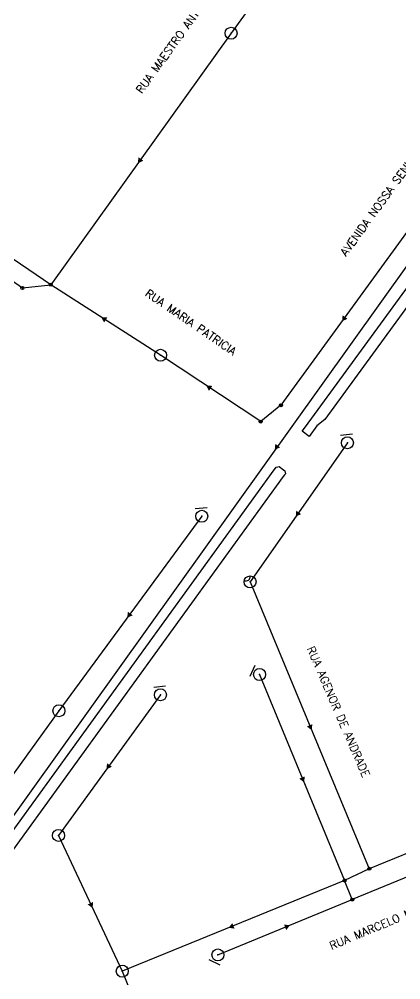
# Model space of a CAD drawing. Extents: x -289 to 361868, y -200 to 7352041.
# Drawn here: x 360982 to 361077.4, y 7351462.3 to 7351702.4 of the extents above; entities that cross this region are included whole.
import ezdxf
from ezdxf.enums import TextEntityAlignment as Align

# ---------------------------------------------------------------- set-up
doc = ezdxf.new("R2010")
doc.units = 0
for name, color, linetype in [('ALINHA-DEF', 7, 'Continuous'), ('ESGOTO', 7, 'Continuous'), ('TXT-LOGRAD', 3, 'Continuous')]:
    doc.layers.add(name, color=color, linetype=linetype)
doc.styles.add('SABESP', font='ROMANS.shx', dxfattribs={"height": 2})

# ---------------------------------------------------------------- blocks, each defined once
blk = doc.blocks.new('DGE001A')
at = {"color": 0}
blk.add_lwpolyline([(0, 0, 1.5, 0, 0), (1.3, 0, 0, 0, 0)], format="xyseb", dxfattribs=at)
blk = doc.blocks.new('DRE010A')
at = {"color": 0}
blk.add_line((-2.49, -0.2), (-0.5, -2.45), dxfattribs=at)
blk.add_point((0, 0), dxfattribs=at)
blk = doc.blocks.new('DRE010B')
at = {"color": 0}
blk.add_arc((0.44, 1.45), 0.934, 182.2339, 323.8184, dxfattribs=at)
blk.add_point((0, 0), dxfattribs=at)
blk = doc.blocks.new('DGE012A')
at = {"color": 0}
blk.add_circle((0, 0), 1.5, dxfattribs=at)
blk.add_point((0, 0), dxfattribs=at)

msp = doc.modelspace()

# ---------------------------------------------------------------- linework, layer by layer
at = {"layer": 'ALINHA-DEF'}
msp.add_lwpolyline([(361052.73, 7351599.42), (361053.56, 7351600.56), (361117.67, 7351688.35), (361123.08, 7351696.31), (361127.77, 7351703.62), (361131.84, 7351711.36), (361133.99, 7351716.21), (361135.7, 7351720.02), (361136.28, 7351721.3), (361137.55, 7351720.73), (361138.83, 7351720.15), (361138.26, 7351718.88), (361136.55, 7351715.07), (361134.36, 7351710.14), (361130.19, 7351702.2), (361125.42, 7351694.77), (361119.95, 7351686.73), (361058.37, 7351602.39), (361056.38, 7351600.76), (361054.48, 7351598.15), (361052.73, 7351599.42)], close=True, dxfattribs=at)
msp.add_lwpolyline([(360967.77, 7351482.14), (361045.73, 7351589.76), (361046.02, 7351590.17), (361046.24, 7351590.48), (361046.61, 7351590.53), (361046.98, 7351590.59), (361047.29, 7351590.36), (361047.68, 7351590.06), (361048.07, 7351589.78), (361048.4, 7351589.57), (361048.45, 7351589.19), (361048.51, 7351588.82), (361048.28, 7351588.51), (361047.98, 7351588.11), (360970.02, 7351480.49)], dxfattribs=at)
at = {"layer": 'ESGOTO', "color": 3}
for points in [[(361077.34, 7351757.46), (361034.94, 7351698.92)], [(361130.35, 7351712.85), (360962.88, 7351478.85)], [(361034.94, 7351698.92), (360989.89, 7351636.04)], [(360989.89, 7351636.04), (360965.48, 7351652.6)], [(360961.59, 7351650.05), (360982.79, 7351635.25)], [(361079.47, 7351650.02), (361047.41, 7351605.95)], [(360982.79, 7351635.25), (360989.89, 7351636.04)], [(361017.34, 7351618.43), (360989.89, 7351636.04)], [(361042.35, 7351601.87), (361017.34, 7351618.43)], [(361047.41, 7351605.95), (361042.35, 7351601.87)], [(361064.01, 7351596.56), (361039.68, 7351561.79)], [(361027.63, 7351578.18), (360991.92, 7351529.58)], [(361039.68, 7351561.79), (361069.49, 7351490.09)], [(361042.06, 7351538.64), (361063.32, 7351487.16)], [(361017.3, 7351533.57), (360991.82, 7351498.44)], [(360991.92, 7351529.58), (360958.77, 7351483.64)], [(361119.72, 7351510.55), (361069.49, 7351490.09)], [(361121.89, 7351505.63), (361065.24, 7351482.39)], [(360991.82, 7351498.44), (361007.76, 7351464.5)], [(361069.49, 7351490.09), (361063.32, 7351487.16)], [(361063.32, 7351487.16), (361007.76, 7351464.5)], [(361065.24, 7351482.39), (361063.32, 7351487.16)], [(361031.65, 7351468.55), (361065.24, 7351482.39)], [(361007.76, 7351464.5), (361030.52, 7351408.28)]]:
    msp.add_lwpolyline(points, dxfattribs=at)

# ---------------------------------------------------------------- block references
at = {"layer": 'ESGOTO', "color": 2}
for name, p, rotation in [('DGE012A', (361034.94, 7351698.92), 234.38053777), ('DGE001A', (361012.41, 7351667.48), 234.3794039699999), ('DGE001A', (361003.61, 7351627.24), 147.31970516), ('DGE001A', (361063.44, 7351627.98), 233.97651844), ('DGE012A', (361017.34, 7351618.43), 146.4900694), ('DGE001A', (361029.84, 7351610.15), 146.49286978), ('DRE010A', (361064.01, 7351596.56), 235.0179451899999), ('DGE001A', (361046.61, 7351595.85), 234.40960708), ('DGE012A', (361064.01, 7351596.56), 235.01794469), ('DGE012A', (361027.63, 7351578.18), 233.69254649), ('DRE010A', (361027.63, 7351578.18), 233.6925462), ('DGE001A', (361051.85, 7351579.17), 235.00783601), ('DGE012A', (361039.68, 7351561.79), 235.0179447), ('DRE010B', (361039.68, 7351561.79), 55.017945193), ('DGE001A', (361009.77, 7351553.88), 233.68934995), ('DRE010A', (361042.06, 7351538.64), 292.43945709), ('DGE012A', (361042.06, 7351538.64), 292.439454074), ('DRE010A', (361017.3, 7351533.57), 234.04640873), ('DGE012A', (361017.3, 7351533.57), 234.04640493), ('DGE012A', (360991.92, 7351529.58), 234.18604132), ('DGE001A', (361054.58, 7351525.94), 292.572431002), ('DGE001A', (361004.56, 7351516.01), 234.03613233), ('DGE001A', (361052.69, 7351512.9), 292.437637228), ('DGE012A', (360991.82, 7351498.44), 234.04640493), ('DGE001A', (360999.79, 7351481.47), 295.161229793), ('DGE001A', (361035.54, 7351475.83), 202.18680991), ('DGE001A', (361048.45, 7351475.47), 22.40059985), ('DGE012A', (361031.65, 7351468.55), 22.393013212), ('DRE010A', (361031.65, 7351468.55), 22.393014861), ('DGE012A', (361007.76, 7351464.5), 292.039990435)]:
    msp.add_blockref(name, p, dxfattribs=dict(at, rotation=rotation))
at = {"layer": 'ESGOTO', "color": 2, "xscale": 0.25, "yscale": 0.25}
for name, p, rotation in [('DGE012A', (360982.79, 7351635.25), 325.080607048), ('DGE001A', (360986.34, 7351635.64), 6.379731524299999), ('DGE012A', (360989.89, 7351636.04), 145.8466246), ('DGE012A', (361047.41, 7351605.95), 233.96490711), ('DGE001A', (361044.88, 7351603.91), 218.8245633899998), ('DGE012A', (361042.35, 7351601.87), 146.49006941), ('DGE001A', (361066.4, 7351488.62), 205.4489766), ('DGE012A', (361069.49, 7351490.09), 202.16237152), ('DGE012A', (361063.32, 7351487.16), 111.9255693), ('DGE001A', (361064.28, 7351484.78), 111.92556929), ('DGE012A', (361065.24, 7351482.39), 202.30532737)]:
    msp.add_blockref(name, p, dxfattribs=dict(at, rotation=rotation))

# ---------------------------------------------------------------- texts
at = {"layer": 'TXT-LOGRAD', "style": 'SABESP'}
for s, rotation, p in [('RUA MAESTRO ANTONIO GAROFALO', 54.1755, (361025.27, 7351702.86)), ('AVENIDA NOSSA SENHORA de FATIMA', 54.0541, (361077.3, 7351663.5)), ('RUA MARIA PATRICIA', -34.3914, (361024.91, 7351626.69)), ('RUA AGENOR DE ANDRADE', -66.5717, (361061.78, 7351529.36)), ('RUA MARCELO MARTINS VICENTE', 22.7514, (361079.56, 7351479.06))]:
    msp.add_text(s, height=2, rotation=rotation, dxfattribs=at).set_placement(p, align=Align.MIDDLE_CENTER)

doc.saveas('drawing.dxf')
